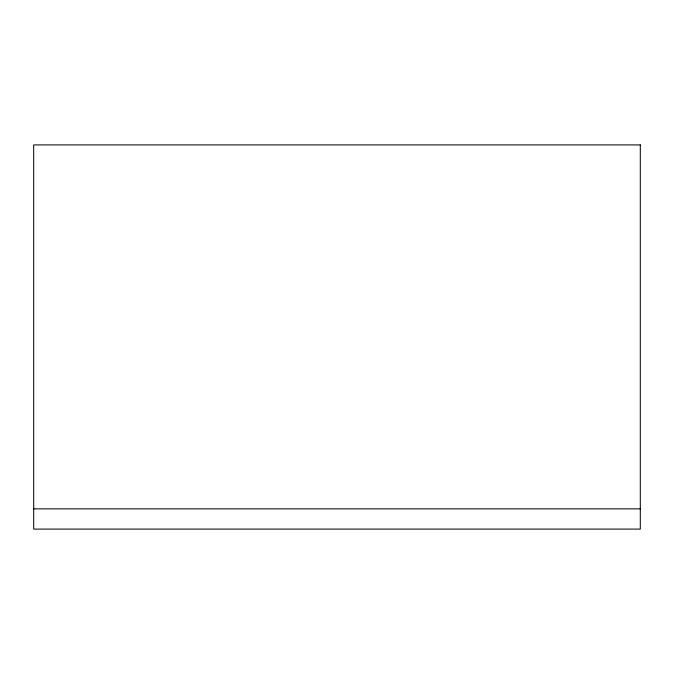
<?xml version="1.0" encoding="UTF-8"?>
<svg xmlns="http://www.w3.org/2000/svg" width="674" height="674" viewBox="0 0 674 674"><rect width="100%" height="100%" fill="white"/><g stroke="black" fill="none" stroke-linecap="round" stroke-linejoin="round"><path stroke-width="1.01" d="M33.7 508.87L640.3 508.87M640.3 144.91L33.7 144.91L33.7 529.09L640.3 529.09L640.3 144.91"/></g></svg>
